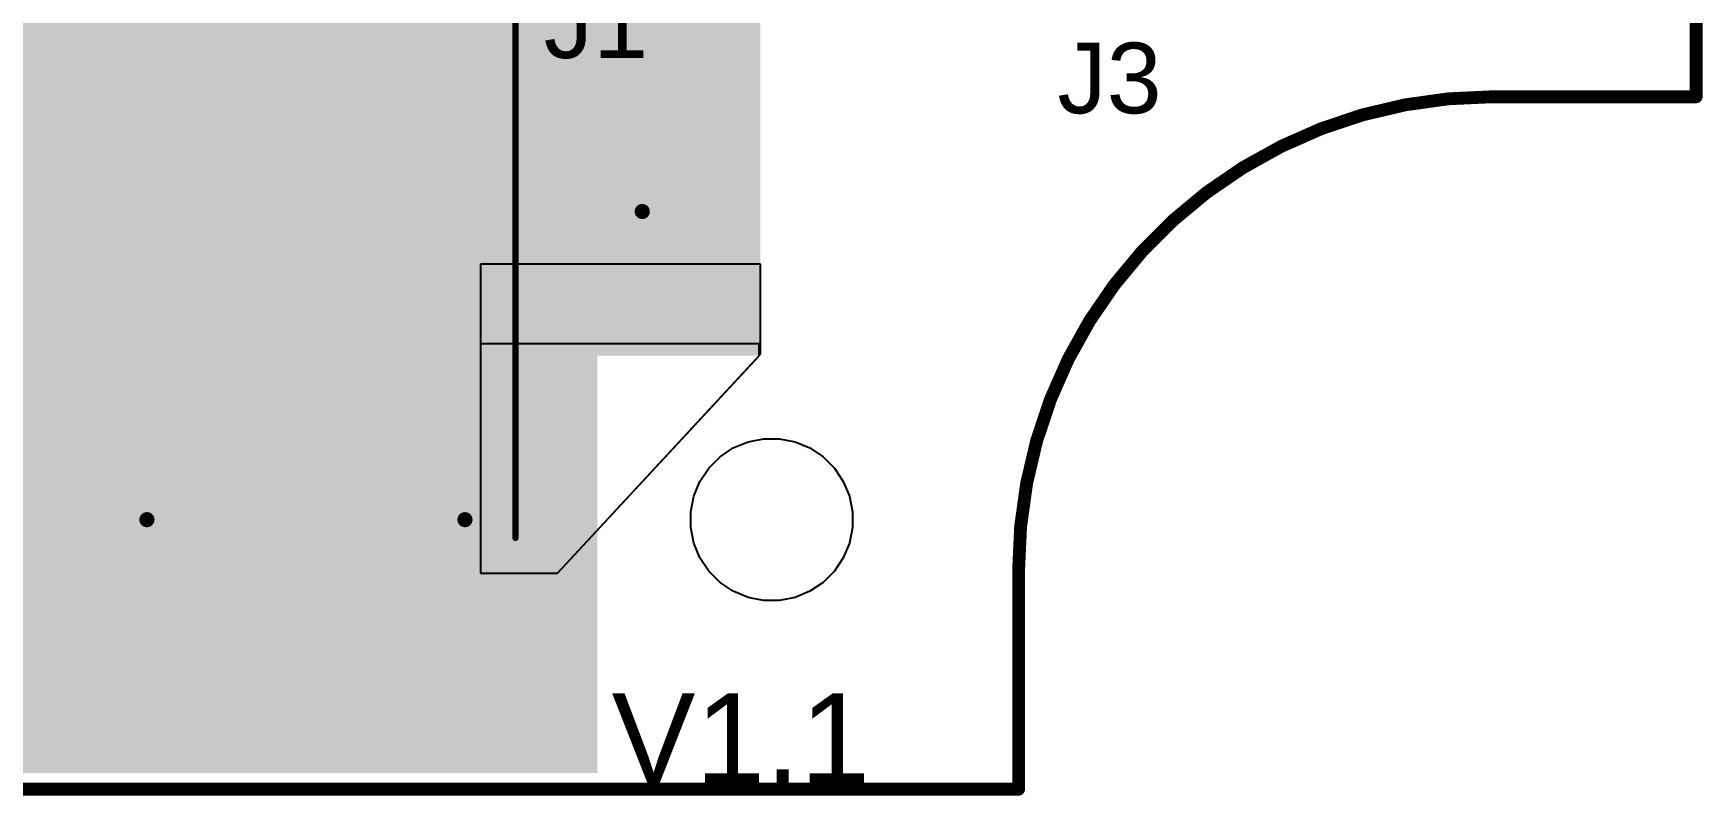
# Model space of a CAD drawing. Header units: millimetres. Extents: x -14 to 145, y 0 to 69.
# Drawn here: x 111.79 to 144.79, y -0.13 to 14.95 of the extents above; entities that cross this region are included whole.
import ezdxf

# ---------------------------------------------------------------- set-up
doc = ezdxf.new("R2010")
doc.units = ezdxf.units.MM
for name, color, linetype in [('BottomLayer', 5, 'Continuous'), ('BottomSolder', 6, 'Continuous'), ('Mechanical2', 216, 'Continuous'), ('MultiLayer', 9, 'Continuous'), ('PadHoleLayer', 156, 'Continuous'), ('TopLayer', 1, 'Continuous'), ('TopOverlay', 2, 'Continuous'), ('TopSolder', 216, 'Continuous'), ('ViaHoleLayer', 16, 'Continuous')]:
    doc.layers.add(name, color=color, linetype=linetype)
doc.styles.add('Arial', font='', dxfattribs={"height": 0.2})
doc.styles.get('Arial').set_extended_font_data('Arial')

# ---------------------------------------------------------------- blocks, each defined once
blk = doc.blocks.new('ACTB273_CU_T2_47')
at = {"layer": 'BottomLayer'}
for points in [[(-10.75, 9.75), (-4.25, 9.75), (-4.25, 6.25), (-10.75, 6.25)], [(-3.25, 9.75), (3.25, 9.75), (3.25, 6.25), (-3.25, 6.25)], [(4.25, 9.75), (10.75, 9.75), (10.75, 6.25), (4.25, 6.25)], [(-10.75, -6.25), (-4.25, -6.25), (-4.25, -9.75), (-10.75, -9.75)], [(-3.25, -6.25), (3.25, -6.25), (3.25, -9.75), (-3.25, -9.75)], [(4.25, -6.25), (10.75, -6.25), (10.75, -9.75), (4.25, -9.75)]]:
    blk.add_hatch(color=5, dxfattribs=at).paths.add_polyline_path(points)
at = {"layer": 'BottomSolder'}
for points in [[(-10.852, 9.852), (-4.148, 9.852), (-4.148, 6.148), (-10.852, 6.148)], [(-3.352, 9.852), (3.352, 9.852), (3.352, 6.148), (-3.352, 6.148)], [(4.148, 9.852), (10.852, 9.852), (10.852, 6.148), (4.148, 6.148)], [(-10.852, -6.148), (-4.148, -6.148), (-4.148, -9.852), (-10.852, -9.852)], [(-3.352, -6.148), (3.352, -6.148), (3.352, -9.852), (-3.352, -9.852)], [(4.148, -6.148), (10.852, -6.148), (10.852, -9.852), (4.148, -9.852)]]:
    blk.add_hatch(color=6, dxfattribs=at).paths.add_polyline_path(points)
at = {"layer": 'MultiLayer'}
for points in [[(-10.75, 9.75), (-4.25, 9.75), (-4.25, 6.25), (-10.75, 6.25)], [(-3.25, 9.75), (3.25, 9.75), (3.25, 6.25), (-3.25, 6.25)], [(4.25, 9.75), (10.75, 9.75), (10.75, 6.25), (4.25, 6.25)], [(-10.75, -6.25), (-4.25, -6.25), (-4.25, -9.75), (-10.75, -9.75)], [(-3.25, -6.25), (3.25, -6.25), (3.25, -9.75), (-3.25, -9.75)], [(4.25, -6.25), (10.75, -6.25), (10.75, -9.75), (4.25, -9.75)]]:
    blk.add_hatch(color=9, dxfattribs=at).paths.add_polyline_path(points)
at = {"layer": 'PadHoleLayer'}
for points in [[(-10.285, 9.25), (-4.715, 9.25), (-4.715, 6.75), (-10.285, 6.75)], [(-2.785, 9.25), (2.785, 9.25), (2.785, 6.75), (-2.785, 6.75)], [(4.715, 9.25), (10.285, 9.25), (10.285, 6.75), (4.715, 6.75)], [(-10.285, -6.75), (-4.715, -6.75), (-4.715, -9.25), (-10.285, -9.25)], [(-2.785, -6.75), (2.785, -6.75), (2.785, -9.25), (-2.785, -9.25)], [(4.715, -6.75), (10.285, -6.75), (10.285, -9.25), (4.715, -9.25)]]:
    blk.add_hatch(color=156, dxfattribs=at).paths.add_polyline_path(points)
at = {"layer": 'TopLayer'}
for points in [[(-10.75, 9.75), (-4.25, 9.75), (-4.25, 6.25), (-10.75, 6.25)], [(-3.25, 9.75), (3.25, 9.75), (3.25, 6.25), (-3.25, 6.25)], [(4.25, 9.75), (10.75, 9.75), (10.75, 6.25), (4.25, 6.25)], [(-10.75, -6.25), (-4.25, -6.25), (-4.25, -9.75), (-10.75, -9.75)], [(-3.25, -6.25), (3.25, -6.25), (3.25, -9.75), (-3.25, -9.75)], [(4.25, -6.25), (10.75, -6.25), (10.75, -9.75), (4.25, -9.75)]]:
    blk.add_hatch(color=1, dxfattribs=at).paths.add_polyline_path(points)
at = {"layer": 'TopSolder'}
for points in [[(-10.852, 9.852), (-4.148, 9.852), (-4.148, 6.148), (-10.852, 6.148)], [(-3.352, 9.852), (3.352, 9.852), (3.352, 6.148), (-3.352, 6.148)], [(4.148, 9.852), (10.852, 9.852), (10.852, 6.148), (4.148, 6.148)], [(-10.852, -6.148), (-4.148, -6.148), (-4.148, -9.852), (-10.852, -9.852)], [(-3.352, -6.148), (3.352, -6.148), (3.352, -9.852), (-3.352, -9.852)], [(4.148, -6.148), (10.852, -6.148), (10.852, -9.852), (4.148, -9.852)]]:
    blk.add_hatch(color=216, dxfattribs=at).paths.add_polyline_path(points)
at = {"layer": 'TopOverlay', "const_width": 0.127}
for points in [[(-9.931, -5.213), (-9.931, 5.237)], [(9.931, -5.213), (9.931, 5.237)]]:
    blk.add_lwpolyline(points, dxfattribs=at)
at = {"layer": 'TopOverlay', "const_width": 0.0635}
for points in [[(-9.963, 5.237, 1), (-9.9, 5.237, 1)], [(9.9, 5.237, 1), (9.963, 5.237, 1)], [(-9.963, -5.213, 1), (-9.9, -5.213, 1)], [(9.9, -5.213, 1), (9.963, -5.213, 1)]]:
    blk.add_lwpolyline(points, format="xyb", close=True, dxfattribs=at)

msp = doc.modelspace()

# ---------------------------------------------------------------- hatches: boundary and pattern name
at = {"layer": 'BottomLayer'}
for points in [[(121.285, 9.964), (126.162, 9.964), (126.162, 43.561), (121.285, 43.561)], [(100.538, 0.342), (122.911, 0.342), (122.911, 20.034), (100.538, 20.034)]]:
    msp.add_hatch(color=5, dxfattribs=at).paths.add_polyline_path(points)
h = msp.add_hatch(color=5, dxfattribs=at)
edge = h.paths.add_edge_path()
edge.add_arc((114.031, 15.113), 0.3, 0, 360)
h = msp.add_hatch(color=5, dxfattribs=at)
edge = h.paths.add_edge_path()
edge.add_arc((120.32, 15.113), 0.3, 0, 360)
h = msp.add_hatch(color=5, dxfattribs=at)
edge = h.paths.add_edge_path()
edge.add_arc((123.825, 11.43), 0.3, 0, 360)
h = msp.add_hatch(color=5, dxfattribs=at)
edge = h.paths.add_edge_path()
edge.add_arc((114.031, 5.333), 0.3, 0, 360)
h = msp.add_hatch(color=5, dxfattribs=at)
edge = h.paths.add_edge_path()
edge.add_arc((120.32, 5.333), 0.3, 0, 360)
at = {"layer": 'TopLayer'}
for points in [[(121.285, 8.577), (126.162, 8.577), (126.162, 43.79), (121.285, 43.79)], [(100.539, 0.319), (122.936, 0.319), (122.936, 20.034), (100.539, 20.034)]]:
    msp.add_hatch(color=1, dxfattribs=at).paths.add_polyline_path(points)
h = msp.add_hatch(color=1, dxfattribs=at)
edge = h.paths.add_edge_path()
edge.add_arc((114.031, 15.113), 0.3, 0, 360)
h = msp.add_hatch(color=1, dxfattribs=at)
edge = h.paths.add_edge_path()
edge.add_arc((120.32, 15.113), 0.3, 0, 360)
h = msp.add_hatch(color=1, dxfattribs=at)
edge = h.paths.add_edge_path()
edge.add_arc((123.825, 11.43), 0.3, 0, 360)
h = msp.add_hatch(color=1, dxfattribs=at)
edge = h.paths.add_edge_path()
edge.add_arc((114.031, 5.333), 0.3, 0, 360)
h = msp.add_hatch(color=1, dxfattribs=at)
edge = h.paths.add_edge_path()
edge.add_arc((120.32, 5.333), 0.3, 0, 360)
at = {"layer": 'ViaHoleLayer'}
h = msp.add_hatch(color=16, dxfattribs=at)
edge = h.paths.add_edge_path()
edge.add_arc((123.825, 11.43), 0.15, 0, 360)
h = msp.add_hatch(color=16, dxfattribs=at)
edge = h.paths.add_edge_path()
edge.add_arc((114.031, 5.333), 0.15, 0, 360)
h = msp.add_hatch(color=16, dxfattribs=at)
edge = h.paths.add_edge_path()
edge.add_arc((120.32, 5.333), 0.15, 0, 360)

# ---------------------------------------------------------------- linework, layer by layer
at = {"layer": 'BottomLayer'}
for p, q in [((126.162, 10.389), (120.625, 10.389)), ((120.625, 10.389), (120.625, 4.277)), ((126.162, 8.605), (126.162, 10.389)), ((122.149, 4.277), (126.162, 8.605)), ((120.625, 4.277), (122.149, 4.277))]:
    msp.add_line(p, q, dxfattribs=at)
at = {"layer": 'Mechanical2', "const_width": 0.254}
for points in [[(144.666, 13.7), (144.666, 54.967)], [(140.633, 13.7), (144.666, 13.7)], [(131.267, 0), (131.267, 4.333)], [(0, 0), (131.267, 0)]]:
    msp.add_lwpolyline(points, dxfattribs=at)
msp.add_lwpolyline([(131.267, 4.333, -0.414214), (140.633, 13.7)], format="xyb", dxfattribs=at)
at = {"layer": 'Mechanical2', "const_width": 0.127}
for points in [[(140.57, 13.7, 1), (140.697, 13.7, 1)], [(140.57, 13.7, 1), (140.697, 13.7, 1)], [(144.602, 13.7, 1), (144.729, 13.7, 1)], [(144.602, 13.7, 1), (144.729, 13.7, 1)], [(131.203, 4.333, 1), (131.33, 4.333, 1)], [(131.203, 4.333, 1), (131.33, 4.333, 1)], [(131.203, 0, 1), (131.33, 0, 1)], [(131.203, 0, 1), (131.33, 0, 1)]]:
    msp.add_lwpolyline(points, format="xyb", close=True, dxfattribs=at)
at = {"layer": 'MultiLayer'}
for p, q in [((125.917, 6.872), (126.226, 6.933)), ((126.226, 6.933), (126.383, 6.933)), ((126.383, 6.933), (126.541, 6.933)), ((126.541, 6.933), (126.85, 6.872)), ((125.364, 6.576), (125.626, 6.751)), ((125.626, 6.751), (125.917, 6.872)), ((126.85, 6.872), (127.141, 6.751)), ((127.141, 6.751), (127.403, 6.576)), ((124.966, 6.091), (125.141, 6.353)), ((125.141, 6.353), (125.364, 6.576)), ((127.403, 6.576), (127.626, 6.353)), ((127.626, 6.353), (127.801, 6.091)), ((124.845, 5.8), (124.966, 6.091)), ((127.801, 6.091), (127.922, 5.8)), ((124.783, 5.491), (124.845, 5.8)), ((127.922, 5.8), (127.983, 5.491)), ((124.783, 5.176), (124.783, 5.491)), ((127.983, 5.491), (127.983, 5.176)), ((124.845, 4.867), (124.783, 5.176)), ((127.983, 5.176), (127.922, 4.867)), ((124.966, 4.576), (124.845, 4.867)), ((127.922, 4.867), (127.801, 4.576)), ((125.141, 4.314), (124.966, 4.576)), ((125.364, 4.091), (125.141, 4.314)), ((127.626, 4.314), (127.403, 4.091)), ((127.801, 4.576), (127.626, 4.314)), ((125.626, 3.916), (125.364, 4.091)), ((127.403, 4.091), (127.141, 3.916)), ((125.917, 3.795), (125.626, 3.916)), ((126.226, 3.733), (125.917, 3.795)), ((126.383, 3.733), (126.226, 3.733)), ((126.383, 3.733), (126.383, 3.733)), ((126.541, 3.733), (126.383, 3.733)), ((126.85, 3.795), (126.541, 3.733)), ((127.141, 3.916), (126.85, 3.795))]:
    msp.add_line(p, q, dxfattribs=at)
at = {"layer": 'TopLayer'}
for p, q in [((126.136, 8.814), (120.625, 8.814)), ((120.625, 8.814), (120.625, 4.277)), ((126.136, 8.577), (126.136, 8.814)), ((122.149, 4.277), (126.136, 8.577)), ((120.625, 4.277), (122.149, 4.277))]:
    msp.add_line(p, q, dxfattribs=at)

# ---------------------------------------------------------------- block references
msp.add_blockref('ACTB273_CU_T2_47', (111.386, 10.186))

# ---------------------------------------------------------------- texts
at = {"layer": 'TopOverlay', "style": 'Arial'}
for s, p in [('J1', (121.878, 14.466)), ('J3', (132.034, 13.373))]:
    msp.add_text(s, height=1.397, dxfattribs=at).set_placement(p)
msp.add_text('V1.1', height=1.778, rotation=360, dxfattribs=at).set_placement((123.22, 0.119))

doc.saveas('drawing.dxf')
